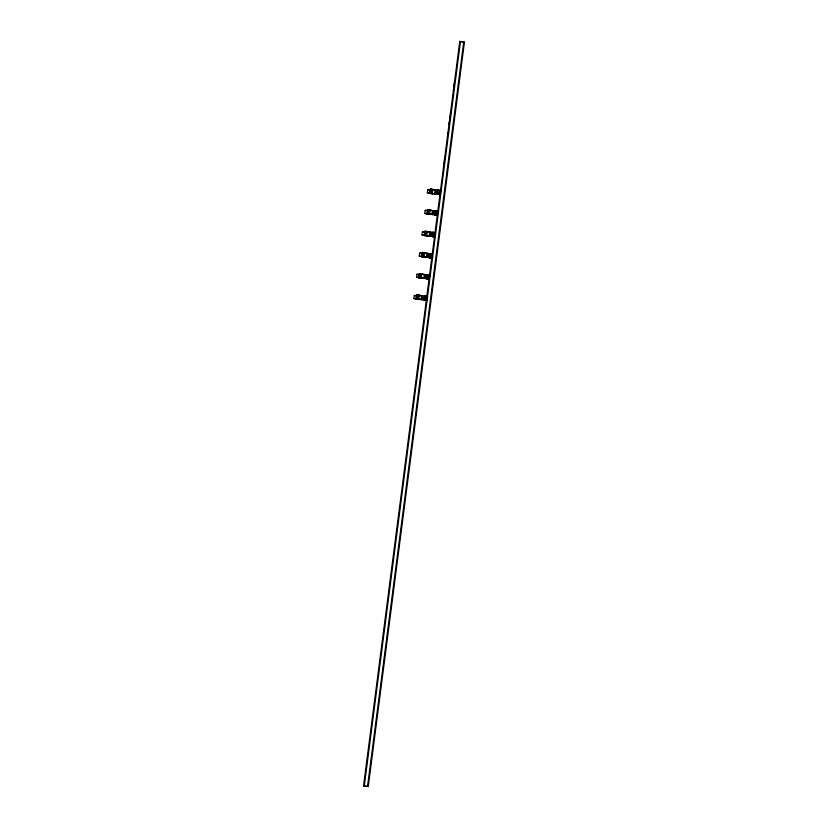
<?xml version="1.0" encoding="UTF-8"?>
<svg xmlns="http://www.w3.org/2000/svg" width="828" height="828" viewBox="0 0 828 828"><rect width="100%" height="100%" fill="white"/><g stroke="black" fill="none" stroke-linecap="round" stroke-linejoin="round"><path stroke-width="1.24" d="M449.366 121.809L449.035 124.366M449.873 117.907L450.132 115.868M443.849 164.513L444.087 162.65M447.793 133.96L447.979 132.521M453.382 90.718L454.334 83.349M419.568 295.855L414.342 295.441L413.886 298.535L419.113 298.949M421.338 274.513L417.033 274.244L416.587 277.339L418.958 277.318M422.011 253.109L419.713 253.099L419.268 256.194C424.278 258.098 419.185 250.201 425.033 253.513M427.527 210.364L425.178 210.364L424.733 213.458C429.825 215.415 424.692 207.466 430.56 210.778M430.198 189.684L427.817 189.684L427.372 192.779C431.781 195.056 428.159 187.521 432.268 189.954M419.279 274.244L418.823 277.339M421.845 277.784L416.587 277.339M424.578 256.608L419.268 256.194M430.094 213.903L424.733 213.458M432.775 193.224L427.372 192.779M426.824 296.269L425.292 296.051L424.692 300.419L427.383 300.626M428.314 275.041L424.288 274.472L427.072 278.777L427.631 274.927L426.689 278.198L427.755 278.891L423.719 278.322L428.035 274.855L427.621 278.498L429.09 278.705M434.99 233.072L433.51 232.451L432.909 236.829L435.6 237.036M436.118 211.099L435.549 210.798L438.54 211.657M440.734 190.533L438.902 190.73L441.21 190.978M444.357 160.601L444.615 158.572M450.37 114.016L450.753 111.087M452.523 97.342L452.792 95.303M364.289 785.875L460.471 41.493M367.56 786.3L463.732 41.917M439.947 194.663L437.639 194.342L438.229 194.269M437.795 193.224L438.219 190.119L438.799 190.181L438.209 194.404L437.639 194.342M437.277 215.342L434.969 215.021L435.549 214.949M432.195 236.497L432.775 236.425L433.344 232.575L432.775 232.275L433.354 232.337L432.765 236.56L432.195 236.497L435.269 236.901M431.761 258.077L429.442 257.756L429.867 254.713M429.463 257.601L430.032 257.684L430.591 253.834L430.032 253.534L430.601 253.596L430.022 257.818L429.442 257.756M427 276.821L427.3 274.679L430.374 275.082M438.954 190.295L438.83 191.247L438.198 190.337M429.028 279.222L426.71 278.901L427.3 278.829M436.284 210.974L435.745 214.618M440.02 194.145L438.54 193.938L438.985 190.719M423.977 300.098L424.557 300.026L425.126 296.176L424.557 295.886L425.137 295.938L424.547 300.16L423.977 300.098L427.051 300.533M436.315 211.399L435.87 214.618L437.35 214.814M427.869 274.741L427.289 278.964L426.71 278.901M430.767 253.71L430.156 258.088L431.73 258.305M432.972 236.094L433.862 232.865L435 233.02M430.218 257.353L431.109 254.124L432.247 254.289M425.323 296.476L424.878 299.695L427.103 299.953M430.777 256.856L432.558 257.104L430.777 256.856L431.15 254.641M424.743 299.695L425.199 296.476L427.538 296.807M429.163 278.156L428.107 278.011L428.418 275.786L430.136 276.024L428.355 275.776M427.082 299.446L425.313 299.198L425.644 296.465M440.579 191.382L439.285 191.216L440.579 191.382L440.279 193.607L438.975 193.441L440.092 193.597M433.417 236.083L435.3 235.845L435.135 233.537L433.841 233.372M432.081 257.022L432.392 254.796L431.088 254.641L432.392 254.796M428.449 235.835L421.98 234.935L422.425 231.84L427.776 232.285M433.903 193.68L430.819 193.266L431.388 189.415L439.244 190.481L435.207 189.912L434.648 193.762L438.685 194.332L435.207 189.912L437.991 194.218L438.561 190.378L434.648 193.762M431.233 214.359L428.148 213.934L428.718 210.084L433.831 210.778M422.973 278.239L419.899 277.825L420.458 273.975L425.571 274.658M430.819 193.266L432.164 193.431L432.723 189.581M420.231 299.436L417.157 299.022L417.726 295.172L425.582 296.238L420.986 299.519L425.012 300.088L423.946 299.394L424.899 296.134L424.329 299.984L421.545 295.668L420.986 299.519M428.148 213.934L429.494 214.11L430.053 210.26M427.279 231.736L425.944 231.561L425.375 235.411L426.72 235.587L427.279 231.736L431.057 232.254M424.536 252.995L423.191 252.83L422.632 256.68L423.967 256.846L424.536 252.995L428.304 253.523M419.899 277.825L421.235 277.991L421.804 274.14M417.157 299.022L418.502 299.187L419.061 295.337M431.978 214.442L432.537 210.591L436.573 211.161L435.89 211.047L431.978 214.442L436.004 215.011L434.948 214.307L435.89 211.047L435.321 214.897L432.537 210.591L435.311 214.897L435.89 211.047M429.204 235.918L429.763 232.068L433.8 232.637L433.116 232.523L429.204 235.918L433.23 236.487L429.763 232.068L432.537 236.373L433.116 232.523M426.451 257.177L430.363 253.792L429.804 257.643L427.02 253.327L430.488 257.746L426.451 257.177L427.02 253.327L431.046 253.896L430.001 253.751M423.719 278.322L424.288 274.472L427.062 278.777L427.631 274.927M429.794 193.379L430.436 189.022L431.005 189.094L430.363 193.462L429.794 193.379L432.868 193.835L430.363 193.462M427.124 214.059L427.765 209.691L428.335 209.774L427.693 214.131L427.124 214.059L430.198 214.514M424.35 235.535L424.992 231.167L425.561 231.25L424.919 235.607L424.35 235.535L427.424 235.98M421.597 256.794L422.249 252.436L422.818 252.509L422.176 256.877L421.597 256.794L424.671 257.239M418.864 277.939L419.517 273.582L420.086 273.654L419.444 278.011L418.864 277.939L421.938 278.394M416.08 298.535L416.546 295.41M416.132 299.136L416.774 294.778L417.343 294.851L416.701 299.219L416.132 299.136L419.206 299.591M424.899 296.134L424.319 299.984L421.545 295.668M438.54 193.938L439.306 190.709L439.347 191.227M433.417 232.875L434.928 233.527M431.109 254.124L432.237 254.331M427.931 275.279L427.527 278.498M421.98 234.935L426.368 235.204M435.549 210.798L436.128 210.861L435.538 215.083L434.969 215.021M436.304 214.121L437.598 214.276M433.53 235.597L434.824 235.752M428.045 278.001L429.349 278.167M425.613 296.983L426.917 297.138M425.313 299.198L426.606 299.363M434.462 189.829L431.388 189.415M431.792 210.509L428.718 210.084M427.993 231.85L425.944 231.561L429.018 231.985M426.265 253.244L423.191 252.83L425.25 253.12M425.706 257.094L422.632 256.68L424.692 256.97M423.532 274.389L420.458 273.975L422.518 274.265M462.055 42.114L464.404 42.425M363.575 785.772L368.274 786.372M432.164 193.431L435.942 193.959M429.494 214.11L433.261 214.628M426.72 235.587L430.488 236.104M423.967 256.846L427.745 257.373M421.235 277.991L425.012 278.508M422.839 295.865L417.726 295.172M418.502 299.187L422.27 299.715M438.219 190.119L441.303 190.533M440.185 194.508L438.405 194.269L439.916 194.901M436.366 214.131L437.422 214.276M437.515 215.187L435.735 214.938L437.246 215.58M432.775 232.275L435.29 232.689M433.096 236.094L435.321 236.342M432.961 236.415L434.741 236.653M430.032 253.534L432.299 253.854M430.663 257.342L432.578 257.611M430.353 257.353L431.823 257.56M427.3 274.679L430.695 275.217M428.066 275.279L430.291 275.538M429.256 279.067L427.486 278.829L428.997 279.44M424.557 295.886L427.631 296.31M425.675 296.983L426.71 297.128M424.743 300.026L426.306 300.243M427.434 235.701L425.385 235.411L427.372 235.701M427.269 274.896L427.776 275.569L427.424 274.917M430.436 189.022L433.51 189.477M427.817 189.684L429.97 190.005M429.753 192.748L431.812 193.048M427.765 209.691L430.839 210.146M425.178 210.364L427.31 210.685M427.082 213.417L429.142 213.727M424.992 231.167L428.066 231.623M422.425 231.84L425.613 232.316M422.249 252.436L425.323 252.892M419.713 253.099L422.88 253.575M421.555 256.194L424.578 256.639M419.517 273.582L422.59 274.027M417.033 274.244L419.123 274.554M416.774 294.778L419.848 295.223M414.342 295.441L416.412 295.751M413.886 298.535L418.026 299.146M459.757 41.4L363.544 785.989L368.243 786.6L464.456 42.011L459.757 41.4M438.561 190.378L437.991 194.218L438.561 190.378M430.363 253.792L429.794 257.632L430.363 253.792M437.909 212.061L436.615 211.896L437.909 212.061"/></g></svg>
